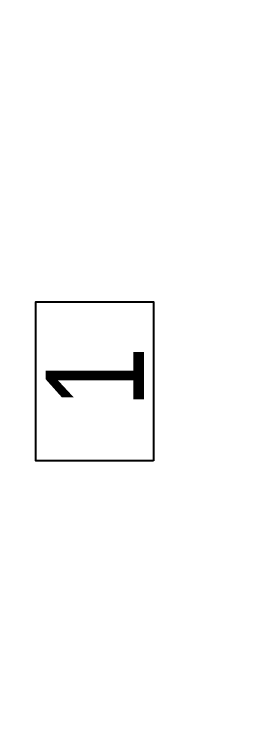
# Model space of a CAD drawing. Header units: millimetres. Extents: x 0 to 594, y 0 to 420.
# Drawn here: x 256.16 to 262.55, y 167.06 to 185.34 of the extents above; entities that cross this region are included whole.
import ezdxf
from ezdxf import colors
from ezdxf.entities.mleader import LeaderData, LeaderLine
from ezdxf.enums import TextEntityAlignment as Align
from ezdxf.math import Vec2, Vec3

# ---------------------------------------------------------------- set-up
doc = ezdxf.new("R2010")
doc.units = ezdxf.units.MM
doc.header["$LTSCALE"] = 0.25
for name, color, linetype in [('밸브', 4, 'Continuous'), ('주석', 7, 'Continuous'), ('치수', 1, 'Continuous')]:
    doc.layers.add(name, color=color, linetype=linetype)
doc.styles.add('AdskIsoAnnotation', font='arial.ttf', dxfattribs={"width": 0.8, "height": 1})
doc.styles.add('AdskIsoMetric', font='arial.ttf', dxfattribs={"width": 0.8, "height": 2.5})
doc.styles.add('AdskIsoMetric-30', font='arial.ttf', dxfattribs={"width": 0.8, "height": 2.5})
doc.styles.get("Standard").update_dxf_attribs({"font": 'arial.ttf'})
doc.dimstyles.new('AdskIsoMetric', dxfattribs={"dimtxt": 2.5, "dimasz": 2.5, "dimexe": 1, "dimexo": 2, "dimgap": 0.8, "dimtad": 1, "dimdec": 0, "dimrnd": 1, "dimzin": 0, "dimdsep": 46, "dimtxsty": 'AdskIsoMetric', "dimcen": 0, "dimclrt": 7, "dimadec": 0, "dimazin": 0, "dimtfac": 1, "dimtdec": 0, "dimtmove": 1, "dimatfit": 3, "dimfxl": 0, "dimfrac": 2, "dimtolj": 1, "dimtzin": 0, "dimarcsym": 0})

# ---------------------------------------------------------------- blocks, each defined once
blk = doc.blocks.new('볼 밸브-1-IsoRight')
at = {"color": 0, "linetype": 'ByBlock', "lineweight": -2, "extrusion": (0.707107, 0.408248, -0.57735)}
for p, q in [((-0.1006, 0.1164), (-0.3536, 0.4082)), ((-0.3536, 0.4082), (-0.3536, 0)), ((0.1006, 0.0001), (0.3536, 0)), ((-0.3536, 0), (-0.1006, -0.0001)), ((0.3536, 0), (0.3536, -0.4082)), ((0.1125, -0.065), (0.1125, -0.065)), ((0.3536, -0.4082), (0.1007, -0.1162))]:
    blk.add_line(p, q, dxfattribs=at)
at = {"linetype": 'ByBlock', "extrusion": (-1.92296e-16, -1.11022e-16, -1)}
for start_param, end_param in [(-0.785398, 2.356194), (2.356194, 5.497787)]:
    blk.add_ellipse((0, 0), major_axis=(-0.0796, 0.1378), ratio=0.57735, start_param=start_param, end_param=end_param, dxfattribs=at)
blk = doc.blocks.new('*D93')
at = {"layer": 'Defpoints', "color": 0}
for p in [(266.64, 199.505), (266.64, 166.287), (253.65, 158.787)]:
    blk.add_point(p, dxfattribs=at)
at = {"layer": '치수', "color": 0, "lineweight": -2}
for p, q in [((264.64, 198.35), (252.65, 191.428)), ((253.65, 189.505), (253.65, 161.287)), ((264.64, 165.132), (252.65, 158.209))]:
    blk.add_line(p, q, dxfattribs=at)
at = {"layer": '치수', "color": 0}
for points in [[(253.233, 189.505), (254.067, 189.505), (253.65, 192.005)], [(253.233, 161.287), (254.067, 161.287), (253.65, 158.787)]]:
    blk.add_solid(points, dxfattribs=at)
at = {"layer": '치수', "color": 7, "insert": (251.384, 174.087), "char_height": 2.5, "attachment_point": 5, "rotation": 90, "style": 'AdskIsoMetric-30'}
blk.add_mtext('\\A1;390', dxfattribs=at)
blk = doc.blocks.new('AnnoRect')
at = {"color": 0, "linetype": 'ByBlock', "lineweight": -2}
blk.add_wipeout([(-0.8095, -0.6), (-0.8095, 0.6), (0.8095, 0.6), (0.8095, -0.6)], dxfattribs=at)
blk.add_lwpolyline([(-0.8095, -0.6), (-0.8095, 0.6), (0.8095, 0.6), (0.8095, -0.6)], close=True, dxfattribs=at)
at = {"color": 0, "linetype": 'ByBlock', "lineweight": -2, "style": 'AdskIsoAnnotation', "width": 0.8}
blk.add_attdef('XX', text='', height=1, dxfattribs=at).set_placement((0, 0), align=Align.MIDDLE_CENTER)

msp = doc.modelspace()

# ---------------------------------------------------------------- block references
at = {"layer": '밸브', "xscale": 15, "yscale": 15, "zscale": 15, "rotation": 300.000000000024}
msp.add_blockref('볼 밸브-1-IsoRight', (266.6403, 181.3648), dxfattribs=at)

# ---------------------------------------------------------------- dimensions: what is measured, and where the dimension line sits
at = {"layer": '치수'}
dim = msp.add_linear_dim(base=(253.6499, 158.7866), p1=(266.6403, 199.505), p2=(266.6403, 166.2866), angle=270, text='390', dimstyle='AdskIsoMetric', override={"dimtad": 0, "dimlfac": 11.751549, "dimtxsty": 'AdskIsoMetric-30', "dimse1": 0, "dimse2": 0, "dimsd1": 0, "dimsd2": 0, "dimtmove": 1}, dxfattribs=at)
dim.commit()
dim.dimension.update_dxf_attribs({"geometry": '*D93', "text_midpoint": (251.3836, 174.0873), "dimtype": 160})

# ---------------------------------------------------------------- leaders
at = {"layer": '주석'}
ml = msp.add_multileader_mtext('Standard', dxfattribs=at)
ml.set_content('')
ml.set_leader_properties()
ml.build(insert=Vec2(0, 0))
ml.multileader.update_dxf_attribs({"dogleg_length": 0, "arrow_head_size": 2.5})
ctx = ml.context
ctx.base_point, ctx.arrow_head_size, ctx.plane_origin = Vec3(261.9908, 109), 2.5, Vec3(53.2013, 0)
notes = []
notes.append((ctx, [(0, (1, 1, 0), (261.9908, 109), (-1, 0), 0, [(0, [(266.6403, 181.3648), (263.2961, 179.0232)], 0, [])])]))
ctx.mtext, ml.multileader.dxf.content_type = None, 0
for ctx, leaders in notes:
    for number, flags, end, landing, length, lines in leaders:
        leader = LeaderData()
        leader.index, (leader.has_last_leader_line, leader.has_dogleg_vector, leader.attachment_direction) = number, flags
        leader.last_leader_point, leader.dogleg_vector, leader.dogleg_length = Vec3(end), Vec3(landing), length
        for number, points, colour, breaks in lines:
            line = LeaderLine()
            line.index, line.vertices, line.color, line.breaks = number, Vec3.list(points), colors.encode_raw_color(colour), breaks
            leader.lines.append(line)
        ctx.leaders.append(leader)

# ---------------------------------------------------------------- next in the draw order: block references
ref = msp.add_blockref('AnnoRect', (258.2013, 176), dxfattribs=dict(at, xscale=2.500000000000001, yscale=2.500000000000001, zscale=2.500000000000001, rotation=90.00000000004438))
ref.add_attrib('XX_001', '1', (259.4565, 175.3274), dxfattribs={"layer": '0', "color": 0, "linetype": 'ByBlock', "lineweight": -2, "height": 2.5, "rotation": 90, "style": 'AdskIsoAnnotation', "width": 0.8})

doc.saveas('drawing.dxf')
